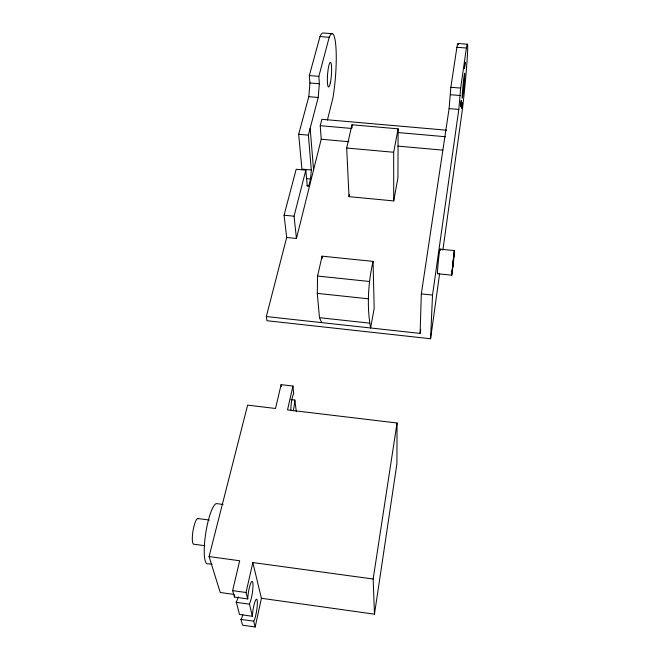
<?xml version="1.0" encoding="UTF-8"?>
<svg xmlns="http://www.w3.org/2000/svg" width="660" height="660" viewBox="0 0 660 660"><rect width="100%" height="100%" fill="white"/><g stroke="black" fill="none" stroke-linecap="round" stroke-linejoin="round"><path stroke-width="0.99" d="M234.143 594.445L220.242 592.49L209.071 556.562L247.615 405.133L275.517 408.474L281.119 384.656L292.949 386.042L287.521 409.909L397.048 423.002L396.907 463.798L374.467 614.179L261.418 598.282L252.838 562.551L373.164 579.018L374.467 614.179M398.112 128.832L397.939 177.73L393.723 200.92L349.008 196.647L346.69 148.03L351.978 124.781L398.112 128.832L393.682 152.27L393.723 200.92M321.651 322.616L319.473 317.683L317.287 293.37L317.567 276.053L322.088 256.171L373.057 261.385L374.187 308.327L370.615 327.987C366.688 306.125 368.148 283.066 373.057 261.385M311.314 169.966L301.925 169.092L298.666 134.285L308.814 96.674L309.92 82.97L309.334 75.57L320.001 36.547L329.208 37.273L318.846 76.354L319.366 83.762L318.202 97.474L308.377 135.151L311.314 169.966L310.555 178.984L308.83 185.873L307.271 186.062L305.827 170.173L296.175 169.273L284.064 215.226L286.679 237.468L266.335 316.552L420.098 333.407L421.327 293.89L449.089 108.611L450.854 87.277L456.901 47.281A42.306 1.922 -84.5 0 1 458.403 44.682M266.335 316.552L266.978 320.735L430.584 338.745L432.523 295.07L458.815 109.436L460.663 88.093L466.381 48.023L456.901 47.281M238.177 596.846A11.69 2.104 -80.9 0 1 236.28 601.969L239.489 614.443L252.334 616.283L249.398 603.826A11.707 1.972 -81.1 0 0 252.821 588.926A11.707 1.972 -81.1 0 0 251.278 582.161A11.707 1.972 -81.1 0 0 247.846 597.011L247.731 598.925L234.482 597.053L234.589 595.147M290.928 399.589L294.805 400.051L294.715 401.462A10.032 1.609 -82.9 0 1 293.098 410.908M252.334 616.283L252.524 613.742A11.393 1.848 -81.1 0 1 255.907 599.668A11.393 1.848 -81.1 0 1 257.12 607.027A11.393 1.848 -81.1 0 1 253.745 621.151L240.925 619.418L242.583 625.185L255.172 627L261.418 598.282M430.584 338.745L439.626 273.529M442.877 250.09L462.38 109.469A42.347 1.576 -84.4 0 0 467.181 58.938A42.347 1.576 -84.4 0 0 466.381 48.023M420.098 333.407L420.692 329.34M373.164 579.018L397.048 423.002M349.008 196.647L349.437 194.65M247.731 598.925L246.032 592.507L252.838 562.551M234.482 597.053L232.633 590.626L239.662 560.753L209.071 556.562M437.654 273.727L451.778 275.179L453.519 261.781L454.261 250.561L440.088 249.142M327.393 120.153L332.788 98.447A41.728 6.501 -85.7 0 0 336.014 48.518A41.728 6.501 -85.7 0 0 329.208 37.273M286.679 237.468L296.447 238.458L321.222 139.243L320.24 125.689L321.865 119.303L446.531 130.201M454.261 250.561L451.778 275.179M296.447 238.458L294.055 216.208L305.827 170.173M240.925 619.418L241.024 619.327A11.377 1.963 -80.9 0 0 242.83 614.65M332.285 33.709L323.21 33A41.695 6.831 -85.8 0 0 320.001 36.547M458.089 43.519L467.437 44.245M309.334 75.57L318.846 76.354M450.854 87.277L460.663 88.093M309.92 82.97L319.366 83.762M450.466 94.718L460.202 95.527M308.814 96.674L318.202 97.474M449.089 108.611L458.815 109.436M320.24 125.689L351.062 128.403M397.279 132.478L445.558 136.736M298.666 134.285L308.377 135.151M321.222 139.243L348.81 141.71M397.856 146.107L442.81 150.133M346.69 148.03L393.682 152.27M306.801 178.629L310.555 178.984M306.941 185.691L308.83 185.873M284.064 215.226L294.055 216.208M317.567 276.053L369.262 281.457M421.327 293.89L432.523 295.07M317.287 293.37L368.511 298.823M319.473 317.683L369.253 323.111M223.08 504.454L216.447 503.588A30.55 6.435 -81 0 0 205.334 535.961A30.55 6.435 -81 0 0 208.255 563.78L212.066 564.3M197.711 518.512L209.294 520.047M204.798 545.696L194.147 544.253A13.068 2.937 -80.7 0 1 193.042 530.632A13.068 2.937 -80.7 0 1 198.445 518.743M232.633 590.626L246.032 592.507M235.991 602.283L249.117 604.139M253.646 621.241L255.172 627M281.119 384.656L281.408 386.587M292.949 386.042L293.708 393.88A10.032 1.609 -82.9 0 0 291.687 400.62A10.032 1.609 -82.9 0 0 290.862 410.396M294.805 400.051L296.365 411.848M310.15 128.329L313.574 169.884M322.088 256.171L322.253 258.217M351.978 124.781L352.11 127.834M437.869 272.984A12.408 0.544 -84.1 0 1 438.364 260.939A12.408 0.544 -84.1 0 1 440.253 250.305M453.964 254.199L452.133 271.673L453.964 254.199M460.647 106.144L460.655 106.648L461.282 100.328L460.647 106.144M464.459 67.939L464.467 68.5L465.102 62.122L464.459 67.939M461.885 107.844L461.901 108.487L462.503 102.424L461.885 107.844M330.346 82.838A12.391 1.93 -85.7 0 0 330.759 62.56A12.391 1.93 -85.7 0 0 327.376 78.656A12.391 1.93 -85.7 0 0 330.346 82.838M463.155 92.837A12.581 0.47 -84.4 0 0 464.714 73.252A12.581 0.47 -84.4 0 0 462.511 91.105A12.581 0.47 -84.4 0 0 463.155 92.837"/></g></svg>
